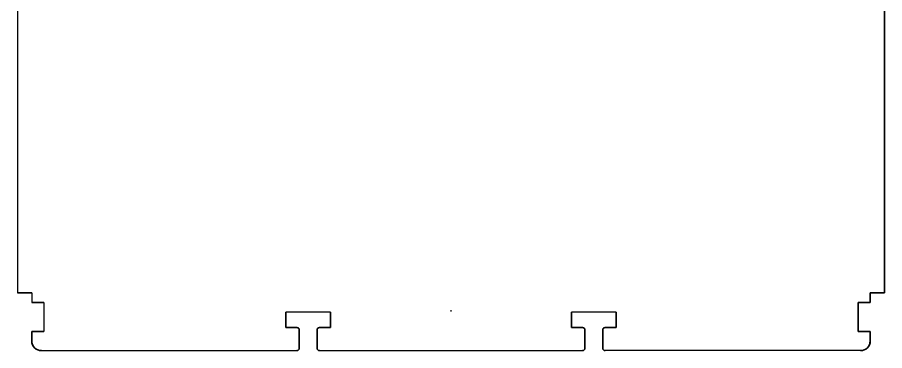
# Model space of a CAD drawing. Header units: millimetres. Extents: x 0 to 840, y -1485 to 297.
# Drawn here: x 184.15 to 193.15, y -685.73 to -682.27 of the extents above; entities that cross this region are included whole.
import ezdxf

# ---------------------------------------------------------------- set-up
doc = ezdxf.new("R2010")
doc.units = ezdxf.units.MM

# ---------------------------------------------------------------- blocks, each defined once
blk = doc.blocks.new('XT2_3M ABB')
at = {"layer": 'Defpoints', "color": 3}
for p, q in [((-4.5, 12.4), (-4.5, 0.6)), ((-4.35, 0.6), (-4.35, 0.5)), ((-4.225, 0.5), (-4.225, 0.2)), ((-1.25, 0.4), (-1.7142, 0.4)), ((1.7142, 0.4), (1.25, 0.4)), ((-4.25, 0), (-1.5992, 0)), ((4.25, 0), (1.5992, 0)), ((-1.365, 0), (1.365, 0))]:
    blk.add_line(p, q, dxfattribs=at)
at = {"layer": 'Defpoints', "color": 3, "lineweight": 35}
blk.add_line((4.5, 0.6), (4.5, 12.4), dxfattribs=at)
blk.add_line((4.5, 0.6), (4.5, 12.4), dxfattribs=at)
at = {"layer": 'Defpoints', "color": 3, "lineweight": 35, "ltscale": 0.025}
for p, q in [((-4.5, 0.6), (-4.4, 0.6)), ((4.4, 0.6), (4.5, 0.6)), ((4.225, 0.5), (4.225, 0.4)), ((-4.35, 0.2), (-4.25, 0.2)), ((-4.35, 0.2), (-4.35, 0.1)), ((4.35, 0.2), (4.25, 0.2)), ((4.35, 0.2), (4.35, 0.1))]:
    blk.add_line(p, q, dxfattribs=at)
at = {"layer": 'Defpoints', "color": 3, "lineweight": 35, "ltscale": 0.0125}
for p, q in [((-4.4, 0.6), (-4.35, 0.6)), ((4.4, 0.6), (4.35, 0.6))]:
    blk.add_line(p, q, dxfattribs=at)
at = {"layer": 'Defpoints', "color": 3, "lineweight": 35, "ltscale": 0.07}
blk.add_line((4.35, 0.6), (4.35, 0.5), dxfattribs=at)
at = {"layer": 'Defpoints', "color": 3, "lineweight": 35, "ltscale": 0.03125}
for p, q in [((-4.35, 0.5), (-4.225, 0.5)), ((4.225, 0.5), (4.35, 0.5)), ((-4.225, 0.2), (-4.35, 0.2)), ((4.225, 0.2), (4.35, 0.2))]:
    blk.add_line(p, q, dxfattribs=at)
at = {"layer": 'Defpoints', "color": 3, "lineweight": 35, "ltscale": 0.075}
blk.add_line((4.225, 0.5), (4.225, 0.2), dxfattribs=at)
at = {"layer": 'Defpoints', "color": 3, "lineweight": 35, "ltscale": 0.04}
for p, q in [((-1.7142, 0.24), (-1.7142, 0.4)), ((-1.25, 0.24), (-1.25, 0.4)), ((1.25, 0.24), (1.25, 0.4)), ((1.7142, 0.24), (1.7142, 0.4))]:
    blk.add_line(p, q, dxfattribs=at)
at = {"layer": 'Defpoints', "color": 3, "lineweight": 35, "ltscale": 0.05}
blk.add_line((4.225, 0.4), (4.225, 0.2), dxfattribs=at)
at = {"layer": 'Defpoints', "color": 3, "lineweight": 35, "ltscale": 0.00625}
for p, q in [((-4.225, 0.2), (-4.25, 0.2)), ((4.225, 0.2), (4.25, 0.2))]:
    blk.add_line(p, q, dxfattribs=at)
at = {"layer": 'Defpoints', "color": 3, "lineweight": 35, "ltscale": 0.02875}
for p, q in [((-1.5992, 0.24), (-1.7142, 0.24)), ((-1.365, 0.24), (-1.25, 0.24)), ((1.365, 0.24), (1.25, 0.24)), ((1.5992, 0.24), (1.7142, 0.24))]:
    blk.add_line(p, q, dxfattribs=at)
at = {"layer": 'Defpoints', "color": 3, "lineweight": 35, "ltscale": 0.0475}
for p, q in [((-1.5742, 0.025), (-1.5742, 0.215)), ((-1.39, 0.215), (-1.39, 0.025)), ((1.39, 0.025), (1.39, 0.215)), ((1.5742, 0.025), (1.5742, 0.215))]:
    blk.add_line(p, q, dxfattribs=at)
at = {"layer": 'Defpoints', "color": 3, "lineweight": 35}
for centre, radius, start, end in [((0, 0.7), 0.286, 269.05831, 270.94169), ((-1.5992, 0.215), 0.025, 0, 90), ((-1.365, 0.215), 0.025, 90, 180), ((1.365, 0.215), 0.025, 0, 90), ((1.5992, 0.215), 0.025, 90, 180), ((-4.25, 0.1), 0.1, 180, 270), ((-4.25, 0.1), 0.1, 179.99999, 270), ((4.25, 0.1), 0.1, 270, 0), ((4.25, 0.1), 0.1, 270, 0.00001), ((-1.5992, 0.025), 0.025, 270, 0), ((-1.365, 0.025), 0.025, 180, 270), ((1.365, 0.025), 0.025, 270, 0), ((1.5992, 0.025), 0.025, 180, 270)]:
    blk.add_arc(centre, radius, start, end, dxfattribs=at)

msp = doc.modelspace()

# ---------------------------------------------------------------- block references
msp.add_blockref('XT2_3M ABB', (188.6457, -685.7301))

doc.saveas('drawing.dxf')
